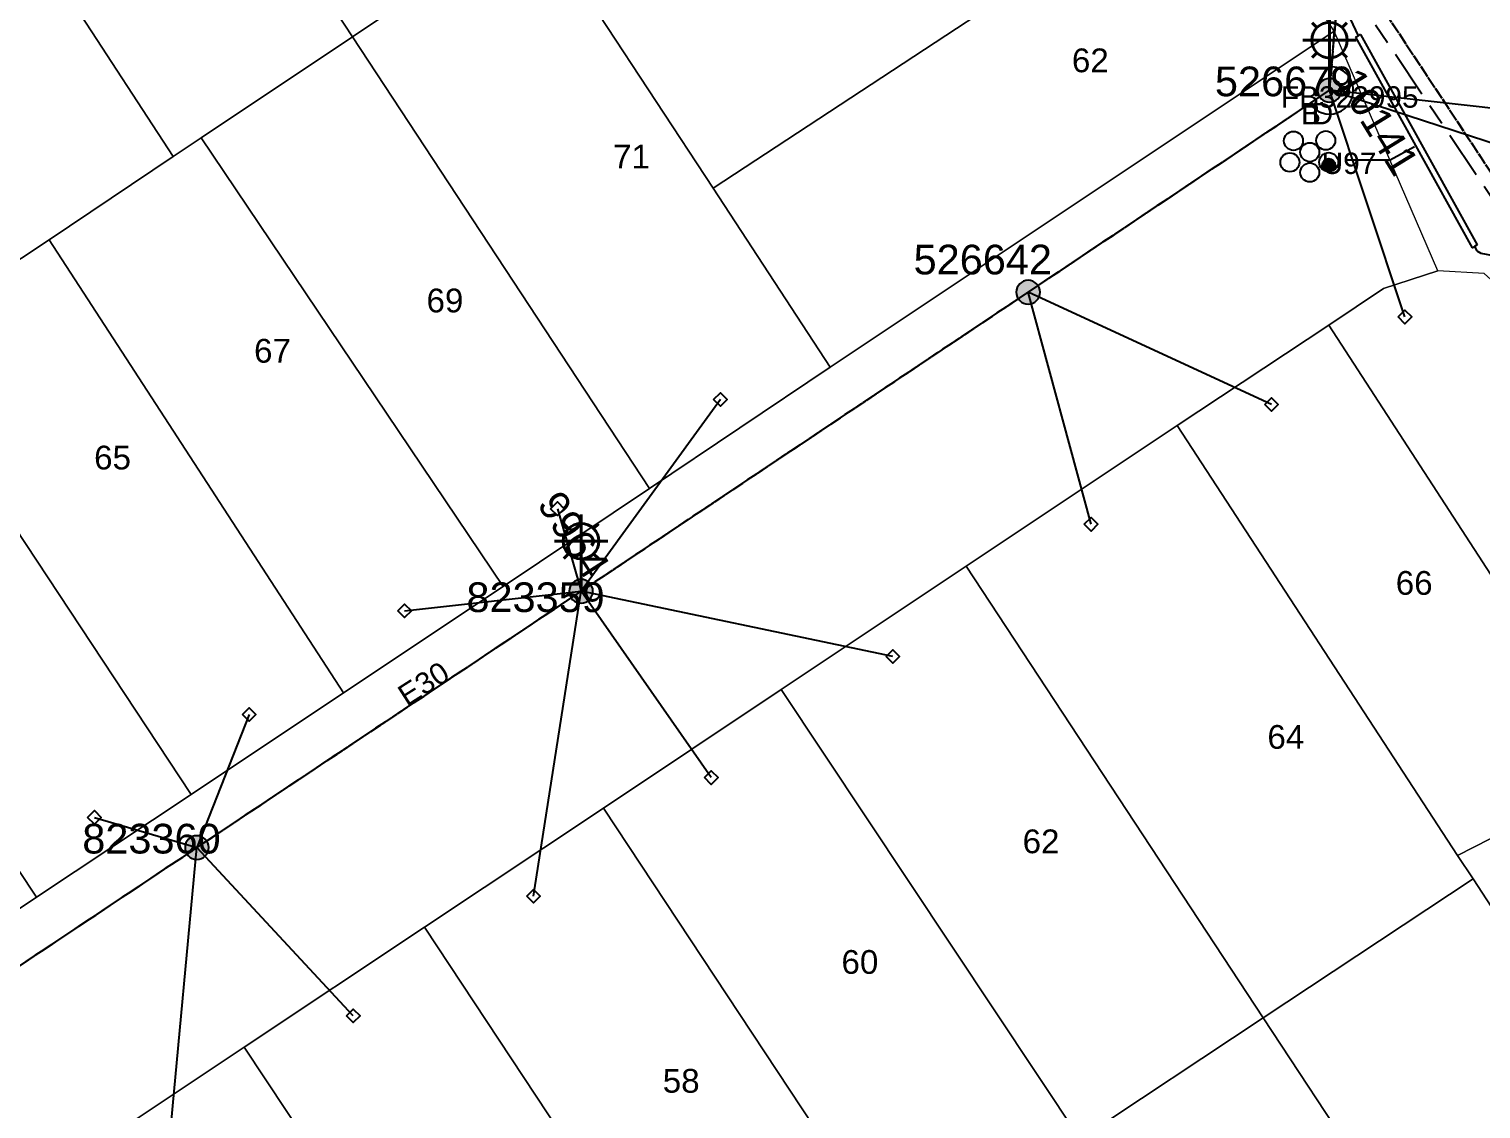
# Model space of a CAD drawing. Header units: metres. Extents: x 302064 to 305578, y 6265466 to 6271990.
# Drawn here: x 302495.3 to 302617.6, y 6270961.5 to 6271052.5 of the extents above; entities that cross this region are included whole.
import ezdxf
from ezdxf.enums import TextEntityAlignment as Align

# ---------------------------------------------------------------- set-up
doc = ezdxf.new("R2010")
doc.units = ezdxf.units.M
doc.linetypes.add('Cable Exist OH', pattern=[1, 1, 0])
doc.linetypes.add('Cable Exist UG', pattern=[8.2, 4, -1.2, 1.8, -1.2])
doc.layers.get('0').update_dxf_attribs({"color": 6})
for name, color, linetype in [('_User Miscellaneous12', 7, 'Continuous'), ('_User_LV_Exist', 7, 'Continuous'), ('Duct_SP_EXT', 7, 'Continuous'), ('Equip_SP_SL_EXT', 7, 'Continuous'), ('Mains_HV_EXT', 1, 'Continuous'), ('Mains_LV_EXT', 5, 'Continuous'), ('Mains_SL_EXT', 3, 'Continuous'), ('Services_SP_EXT', 7, 'Continuous'), ('SupportsOH_SP_TR_HV_LV_SL_EXT', 7, 'Continuous'), ('Trench_SP_EXT', 7, 'Continuous')]:
    doc.layers.add(name, color=color, linetype=linetype)
doc.layers.add('Cadastre Land Parcels_SP_EXT', color=7, linetype='Continuous', lineweight=5)
doc.layers.add('Cadastre Roads_SP_EXT', color=9, linetype='Continuous', lineweight=5)
doc.styles.add('iecARIAL', font='arial.ttf', dxfattribs={"height": 2})
doc.styles.add('POLE_LABEL', font='arial.ttf')
doc.styles.get("Standard").update_dxf_attribs({"font": 'arial.ttf'})

# ---------------------------------------------------------------- blocks, each defined once
blk = doc.blocks.new('DUCT_EXT')
blk.add_circle((0, 0.8), 0.8)
at = {"flags": 1}
blk.add_attdef('Z', (0, 0), '', height=0.2, dxfattribs=at)
at = {"flags": 9}
for tag, p in [('DUCT_CODE', (0, 0)), ('XSECT_TYPE', (0, -0.2)), ('STATE', (0, -0.6)), ('FB_REFERENCE', (0, -0.4)), ('NOTES', (0, -0.8))]:
    blk.add_attdef(tag, text='', height=0.2, dxfattribs=at).set_placement(p, align=Align.MIDDLE_LEFT)
blk = doc.blocks.new('SL_LANTERN_EXT')
at = {"lineweight": 40}
for p, q in [((0, 1.97), (0, 6.47)), ((-1.46, 5.68), (-1.06, 5.28)), ((1.46, 5.68), (1.06, 5.28)), ((-2.25, 4.22), (2.25, 4.22)), ((-1.46, 2.76), (-1.06, 3.16)), ((0, 0), (0, 2.72)), ((1.46, 2.76), (1.06, 3.16))]:
    blk.add_line(p, q, dxfattribs=at)
blk.add_circle((0, 4.22), 1.5, dxfattribs=at)
at = {"style": 'iecARIAL', "flags": 8}
blk.add_attdef('ASSET_NUM', (1.5, 1.5), '', height=2.5, dxfattribs=at)
for tag, p, height, flags in [('CONSTRUCTED_VOLTAGE', (0.98, -0.65), 0.2, 9), ('CONTROL_TYPE', (0.98, -0.85), 0.2, 9), ('LANTERN_PURPOSE', (0.98, -1.05), 0.2, 9), ('LANTERN_TYPE', (0.98, -1.25), 0.2, 9), ('LNUMBER', (2.18, -3.25), 2.5, 8), ('OPERATING_VOLTAGE', (0.98, -1.65), 0.2, 9), ('ORIENTATION', (0.98, -1.85), 0.2, 9), ('OWNED_BY', (0.98, -2.05), 0.2, 9), ('STATE', (0.98, -2.25), 0.2, 9), ('NO_PHASES', (0.98, -1.45), 0.2, 9), ('USAGE', (0.98, -2.45), 0.2, 9), ('CEXIST', (0.98, -2.65), 0.2, 9), ('CNEW', (0.98, -2.85), 0.2, 9), ('CNUMBER', (0.98, -3.05), 0.2, 9), ('CREMOVE', (0.98, -3.25), 0.2, 9), ('CREPLACE', (0.98, -3.45), 0.2, 9), ('LKINGHEIGHT', (0.98, -3.65), 0.2, 9), ('LBRACKET', (0.98, -3.85), 0.2, 9), ('LBRACKETVOCAB', (0.98, -4.05), 0.2, 9), ('LCATEGORY', (0.98, -4.25), 0.2, 9), ('LCHARGE1', (0.98, -4.45), 0.2, 9), ('LCHARGE1PERCENT', (0.98, -4.65), 0.2, 9), ('LCHARGE2', (0.98, -4.85), 0.2, 9), ('LCHARGE2PERCENT', (0.98, -5.05), 0.2, 9), ('LCHARGE3', (0.98, -5.25), 0.2, 9), ('LCHARGE3PERCENT', (0.98, -5.45), 0.2, 9), ('LEXIST', (0.98, -5.65), 0.2, 9), ('LLAMP', (0.98, -5.85), 0.2, 9), ('LLAMPVOCAB', (0.98, -6.05), 0.2, 9), ('LMAST', (0.98, -6.25), 0.2, 9), ('LMASTVOCAB', (0.98, -6.45), 0.2, 9), ('LNEW', (0.98, -6.65), 0.2, 9), ('LANTNUMBER', (0.98, -6.85), 0.2, 9), ('LOUTREACH', (0.98, -7.25), 0.2, 9), ('LOUTREACHVOCAB', (0.98, -7.45), 0.2, 9), ('LRATECODE', (0.98, -7.65), 0.2, 9), ('LREMOVE', (0.98, -7.85), 0.2, 9), ('LREPLACE', (0.98, -8.05), 0.2, 9), ('LTYPE', (0.98, -8.25), 0.2, 9), ('LTYPEVOCAB', (0.98, -8.45), 0.2, 9), ('LEGEND', (0.98, -8.65), 0.2, 9), ('STREETNAME', (0.98, -9.25), 0.2, 9), ('SUBURB', (0.98, -9.45), 0.2, 1), ('LOCATION', (0.98, -8.85), 0.2, 9), ('NOTES', (0.98, -9.05), 0.2, 9)]:
    blk.add_attdef(tag, p, '', height=height, dxfattribs=dict(flags=flags))
blk = doc.blocks.new('CCP_EXT')
at = {"flags": 9}
for tag, p in [('STATE', (0, -1.8)), ('LEGEND', (0, -1.4)), ('LIFE_SUPPORT', (0, -1.6)), ('NOTES', (0, -2))]:
    blk.add_attdef(tag, text='', height=0.2, dxfattribs=at).set_placement(p, align=Align.MIDDLE_LEFT)
blk.add_wipeout([(0, 0.57), (0.57, 0), (0, -0.57), (-0.57, 0)])
blk.add_lwpolyline([(-0.57, 0), (0, 0.57), (0.57, 0), (0, -0.57), (-0.57, 0)])
at = {"flags": 1}
blk.add_attdef('Z', (0, 0), '', height=0.2, dxfattribs=at)
at = {"flags": 9}
for tag, p in [('CCP_TYPE', (0, 0)), ('CONSTRUCTED_VOLTAGE', (0, -0.2)), ('OPERATING_VOLTAGE', (0, -0.6)), ('ORIENTATION', (0, -0.8)), ('OWNED_BY', (0, -1)), ('NO_PHASES', (0, -0.4)), ('USAGE', (0, -1.2))]:
    blk.add_attdef(tag, text='', height=0.2, dxfattribs=at).set_placement(p, align=Align.MIDDLE_LEFT)
blk = doc.blocks.new('POLE_EXT')
blk.add_hatch(color=256).paths.add_polyline_path([(-1, 0, 1), (1, 0, 1)])
blk.add_lwpolyline([(-1, 0, 1), (1, 0, 1)], format="xyb", close=True)
for tag, height, flags, p in [('pNumber', 2.5, 8, (-17.84, 2.07)), ('OWNED_BY', 0.2, 9, (1.35, -0.4)), ('SPECIAL_USE', 0.2, 9, (1.35, -0.8)), ('STATE', 0.2, 9, (1.35, -1)), ('PARENT', 0.2, 9, (1.35, -0.6)), ('USAGE', 0.2, 9, (1.35, -1.2)), ('cLV', 0.2, 9, (1.35, -1.4)), ('hDepth', 0.2, 9, (1.35, -1.6)), ('hDia', 0.2, 9, (1.35, -1.8)), ('cHV', 0.2, 9, (1.35, -2)), ('LBRACKET', 0.2, 9, (1.35, -2.2)), ('LExisting', 0.2, 9, (1.35, -2.4)), ('cLinedev', 0.2, 9, (1.35, -3.4)), ('LANTNUMBER', 0.2, 9, (1.35, -2.6)), ('LOther', 0.2, 9, (1.35, -2.8)), ('LRemove', 0.2, 9, (1.35, -3)), ('LEGEND', 0.2, 9, (1.35, -3.2)), ('LOCATION', 0.2, 9, (1.35, -3.6)), ('pExisting', 0.2, 9, (1.35, -3.8)), ('pFooting', 0.2, 9, (1.35, -4.4)), ('pNew', 0.2, 9, (1.35, -4.6)), ('pRelocate', 0.2, 9, (1.35, -5)), ('PFNUMBER', 0.2, 9, (1.35, -4)), ('NEWPFNUMBER', 0.2, 9, (1.35, -4.2)), ('pRemove', 0.2, 9, (1.35, -5.2)), ('pReplace', 0.2, 9, (1.35, -5.4)), ('pStay', 0.2, 9, (1.35, -5.6)), ('pType', 0.2, 9, (1.35, -5.8)), ('cspan', 0.2, 9, (1.35, -6)), ('STREETNAME', 0.2, 9, (1.35, -6.2)), ('SUBURB', 0.2, 9, (1.35, -6.4)), ('OPERATED_BY', 0.2, 9, (1.36, -7.01)), ('NOTES', 0.2, 9, (1.35, -6.6)), ('MAINTAINED_BY', 0.2, 9, (1.36, -6.81))]:
    blk.add_attdef(tag, text='', height=height, dxfattribs=dict(flags=flags)).set_placement(p, align=Align.MIDDLE_LEFT)
at = {"style": 'POLE_LABEL'}
for tag, height, flags, p in [('ASSET_NUM', 2.5, 8, (2, 2)), ('STRUCTURE_PLANT_NUMBER', 0.2, 9, (1.35, 0.03)), ('STREET_CODE', 0.2, 9, (1.35, -0.2))]:
    blk.add_attdef(tag, text='', height=height, dxfattribs=dict(at, flags=flags)).set_placement(p, align=Align.MIDDLE_LEFT)
at = {"flags": 1}
blk.add_attdef('Z', (1.35, -7.33), '', height=0.2, dxfattribs=at)
blk = doc.blocks.new('CABLE_LARGE_EXT')
h = blk.add_hatch(color=256)
edge = h.paths.add_edge_path()
edge.add_arc((0, 0.55), 0.55, 0, 360)
blk.add_circle((0, 0.55), 0.55)
at = {"flags": 1}
blk.add_attdef('Z', (0, 0), '', height=0.2, dxfattribs=at)
at = {"flags": 9}
for tag, p in [('COND_CODE', (0, 0)), ('STATE', (0, -0.4)), ('XSECT_SIZE', (0, -0.6)), ('FB_REFERENCE', (0, -0.2)), ('NOTES', (0, -0.8))]:
    blk.add_attdef(tag, text='', height=0.2, dxfattribs=at).set_placement(p, align=Align.MIDDLE_LEFT)

msp = doc.modelspace()

# ---------------------------------------------------------------- linework, layer by layer
at = {"layer": '_User Miscellaneous12'}
for p, q in [((302607.076, 6271051.787), (302607.286, 6271051.904)), ((302607.076, 6271051.787), (302616.891, 6271034.059)), ((302607.496, 6271052.02), (302607.286, 6271051.904)), ((302607.496, 6271052.02), (302617.311, 6271034.291)), ((302617.311, 6271034.291), (302617.101, 6271034.175)), ((302616.891, 6271034.059), (302617.101, 6271034.175))]:
    msp.add_line(p, q, dxfattribs=at)
at = {"layer": '_User_LV_Exist', "linetype": 'Cable Exist OH'}
for points in [[(302605.905, 6271059.408), (302604.881, 6271047.317)], [(302604.881, 6271047.317), (302579.5, 6271030.315)], [(302509.479, 6270983.541), (302466.274, 6270954.718)]]:
    msp.add_lwpolyline(points, dxfattribs=at)
at = {"layer": '_User_LV_Exist', "linetype": 'Continuous'}
msp.add_lwpolyline([(302603.217, 6271046.209, 1.5607782), (302605.127, 6271049.303)], format="xyb", dxfattribs=at)
at = {"layer": 'Cadastre Land Parcels_SP_EXT', "linetype": 'Continuous'}
for points in [[(302521.706, 6271086.702), (302513.245, 6271099.527), (302497.943, 6271089.338), (302522.584, 6271051.835), (302537.898, 6271062.071), (302533.151, 6271069.203), (302521.706, 6271086.702)], [(302522.584, 6271051.835), (302497.943, 6271089.338), (302482.931, 6271079.347), (302507.486, 6271041.742), (302509.843, 6271043.319), (302522.584, 6271051.835)], [(302595.674, 6271067.118), (302586, 6271082.021), (302543.356, 6271053.678), (302552.958, 6271039.073), (302595.674, 6271067.118)], [(302497.04, 6271034.735), (302507.486, 6271041.742), (302482.931, 6271079.347), (302467.601, 6271069.135), (302492.354, 6271031.634), (302497.04, 6271034.735)], [(302599.176, 6271061.714), (302595.674, 6271067.118), (302552.958, 6271039.073), (302562.823, 6271023.998), (302605.278, 6271052.299), (302599.176, 6271061.714)], [(302543.356, 6271053.678), (302537.898, 6271062.071), (302522.584, 6271051.835), (302547.589, 6271013.776), (302562.823, 6271023.998), (302552.958, 6271039.073), (302543.356, 6271053.678)], [(302547.589, 6271013.776), (302522.584, 6271051.835), (302509.843, 6271043.319), (302535.264, 6271005.534), (302547.589, 6271013.776)], [(302535.264, 6271005.534), (302509.843, 6271043.319), (302507.486, 6271041.742), (302497.04, 6271034.735), (302521.835, 6270996.572), (302535.264, 6271005.534)], [(302508.984, 6270988.007), (302521.835, 6270996.572), (302497.04, 6271034.735), (302492.354, 6271031.634), (302483.892, 6271025.998), (302508.984, 6270988.007)], [(302641.668, 6270998.125), (302621.272, 6271028.853), (302617.912, 6271031.89), (302614.007, 6271032.113), (302609.434, 6271030.625), (302604.812, 6271027.539), (302629.312, 6270989.841), (302641.668, 6270998.125)], [(302629.312, 6270989.841), (302604.812, 6271027.539), (302592.049, 6271019.075), (302615.663, 6270982.873), (302629.312, 6270989.841)], [(302508.984, 6270988.007), (302483.892, 6271025.998), (302476.94, 6271021.324), (302470.841, 6271017.243), (302495.964, 6270979.352), (302508.984, 6270988.007)], [(302616.977, 6270980.919), (302615.663, 6270982.873), (302592.049, 6271019.075), (302574.267, 6271007.243), (302599.284, 6270969.194), (302616.977, 6270980.919)], [(302495.964, 6270979.352), (302470.841, 6271017.243), (302462.27, 6271011.547), (302457.817, 6271008.56), (302483.006, 6270970.704), (302495.964, 6270979.352)], [(302583.888, 6270958.976), (302599.284, 6270969.194), (302574.267, 6271007.243), (302558.682, 6270996.844), (302583.888, 6270958.976)], [(302583.888, 6270958.976), (302558.682, 6270996.844), (302543.741, 6270986.86), (302568.775, 6270948.947), (302583.888, 6270958.976)], [(302654.268, 6270951.472), (302629.312, 6270989.841), (302615.663, 6270982.873), (302616.977, 6270980.919), (302641.637, 6270943.044), (302654.268, 6270951.472)], [(302568.775, 6270948.947), (302543.741, 6270986.86), (302528.659, 6270976.831), (302553.703, 6270938.944), (302568.775, 6270948.947)], [(302641.637, 6270943.044), (302616.977, 6270980.919), (302599.284, 6270969.194), (302624.15, 6270931.484), (302632.398, 6270936.937), (302641.637, 6270943.044)], [(302553.703, 6270938.944), (302528.659, 6270976.831), (302513.455, 6270966.742), (302538.569, 6270928.901), (302553.703, 6270938.944)], [(302624.15, 6270931.484), (302599.284, 6270969.194), (302583.888, 6270958.976), (302608.927, 6270921.359), (302615.419, 6270925.676), (302624.15, 6270931.484)], [(302538.569, 6270928.901), (302513.455, 6270966.742), (302497.865, 6270956.348), (302523.097, 6270918.632), (302538.569, 6270928.901)]]:
    msp.add_lwpolyline(points, close=True, dxfattribs=at)
at = {"layer": 'Duct_SP_EXT'}
for p, q in [((302607.076, 6271051.787), (302607.286, 6271051.904)), ((302607.076, 6271051.787), (302616.891, 6271034.059)), ((302607.496, 6271052.02), (302607.286, 6271051.904)), ((302607.496, 6271052.02), (302617.311, 6271034.291)), ((302617.311, 6271034.291), (302617.101, 6271034.175)), ((302616.891, 6271034.059), (302617.101, 6271034.175))]:
    msp.add_line(p, q, dxfattribs=at)
msp.add_lwpolyline([(302606.212, 6271041.456), (302609.996, 6271041.456), (302612.045, 6271042.587)], dxfattribs=at)
at = {"layer": 'Mains_LV_EXT', "linetype": 'Cable Exist OH'}
for points in [[(302605.905, 6271059.408), (302604.881, 6271047.317)], [(302604.881, 6271047.317), (302579.5, 6271030.315)], [(302509.479, 6270983.541), (302466.274, 6270954.718)]]:
    msp.add_lwpolyline(points, dxfattribs=at)
at = {"layer": 'Mains_LV_EXT', "linetype": 'Continuous'}
msp.add_lwpolyline([(302603.217, 6271046.209, 1.5607782), (302605.127, 6271049.303)], format="xyb", dxfattribs=at)
at = {"layer": 'Mains_SL_EXT', "linetype": 'Cable Exist OH'}
msp.add_lwpolyline([(302604.881, 6271047.317), (302605.905, 6271059.408)], dxfattribs=at)
at = {"layer": 'Services_SP_EXT'}
for points in [[(302645.76, 6271033.993), (302604.881, 6271047.317)], [(302639.398, 6271043.48), (302604.881, 6271047.317)], [(302507.203, 6270959.08), (302509.479, 6270983.541)]]:
    msp.add_lwpolyline(points, dxfattribs=at)
at = {"layer": 'Trench_SP_EXT', "linetype": 'Cable Exist UG'}
for points in [[(302606.628, 6271053.342), (302607.286, 6271051.904)], [(302617.101, 6271034.175), (302617.291, 6271033.795), (302617.634, 6271033.604), (302618.661, 6271033.414), (302619.052, 6271033.151)]]:
    msp.add_lwpolyline(points, dxfattribs=at)

# ---------------------------------------------------------------- block references
at = {"layer": 'Duct_SP_EXT'}
for name, p in [('DUCT_EXT', (302601.845, 6271042.259)), ('DUCT_EXT', (302603.218, 6271041.302)), ('DUCT_EXT', (302604.565, 6271042.297)), ('DUCT_EXT', (302601.541, 6271040.452)), ('DUCT_EXT', (302604.813, 6271040.471)), ('CABLE_LARGE_EXT', (302604.813, 6271040.471)), ('DUCT_EXT', (302603.218, 6271039.602))]:
    msp.add_blockref(name, p, dxfattribs=at)
at = {"layer": 'Equip_SP_SL_EXT'}
ref = msp.add_blockref('SL_LANTERN_EXT', (302604.881, 6271047.317), dxfattribs=at)
ref.add_attrib('ASSET_NUM', '10141', dxfattribs={"layer": '0', "height": 2.5, "rotation": 301.58113, "style": 'iecARIAL'}).set_placement((302606.381, 6271048.817), align=Align.MIDDLE_LEFT)
ref = msp.add_blockref('SL_LANTERN_EXT', (302541.837, 6271005.126), dxfattribs=at)
ref.add_attrib('ASSET_NUM', '9964', dxfattribs={"layer": '0', "height": 2.5, "rotation": 302.79969, "style": 'iecARIAL'}).set_placement((302543.337, 6271006.626), align=Align.MIDDLE_RIGHT)
at = {"layer": 'SupportsOH_SP_TR_HV_LV_SL_EXT'}
ref = msp.add_blockref('POLE_EXT', (302604.881, 6271047.317), dxfattribs=at)
ref.add_attrib('ASSET_NUM', '526679', dxfattribs={"layer": '0', "height": 2.5, "style": 'POLE_LABEL'}).set_placement((302606.881, 6271048.067), align=Align.MIDDLE_RIGHT)
ref = msp.add_blockref('POLE_EXT', (302579.5, 6271030.315), dxfattribs=at)
ref.add_attrib('ASSET_NUM', '526642', dxfattribs={"layer": '0', "height": 2.5, "style": 'POLE_LABEL'}).set_placement((302581.5, 6271031.065), align=Align.BOTTOM_RIGHT)
ref = msp.add_blockref('POLE_EXT', (302541.837, 6271005.126), dxfattribs=at)
ref.add_attrib('ASSET_NUM', '823359', dxfattribs={"layer": '0', "height": 2.5, "style": 'POLE_LABEL'}).set_placement((302543.837, 6271005.876), align=Align.TOP_RIGHT)

# ---------------------------------------------------------------- texts
at = {"layer": 'Cadastre Land Parcels_SP_EXT'}
for s, p in [('62', (302583.182, 6271048.84)), ('71', (302544.535, 6271040.739)), ('69', (302528.82, 6271028.616)), ('67', (302514.294, 6271024.38)), ('65', (302500.821, 6271015.389)), ('66', (302610.459, 6271004.832)), ('64', (302599.648, 6270991.861)), ('62', (302579.03, 6270983.064)), ('60', (302563.771, 6270972.907)), ('58', (302548.719, 6270962.896))]:
    msp.add_text(s, height=2, dxfattribs=at).set_placement(p)
at = {"layer": 'Duct_SP_EXT'}
for s, p in [('FB322995', (302600.78, 6271045.855)), ('B', (302602.48, 6271044.455)), ('D', (302603.38, 6271044.455)), ('U97', (302604.213, 6271040.271))]:
    msp.add_text(s, height=1.8, dxfattribs=at).set_placement(p)
at = {"layer": 'Mains_LV_EXT'}
msp.add_text('E30', height=1.8, rotation=32.61412, dxfattribs=at).set_placement((302527.169, 6270995.384))

# ---------------------------------------------------------------- next in the draw order: block references
at = {"layer": 'Services_SP_EXT'}
for p in [(302611.239, 6271028.227), (302553.57, 6271021.282), (302599.996, 6271020.862), (302539.845, 6271012.076), (302584.796, 6271010.765), (302526.972, 6271003.48), (302568.101, 6270999.635), (302513.877, 6270994.753), (302552.808, 6270989.43), (302500.848, 6270986.084), (302537.828, 6270979.443), (302522.656, 6270969.369)]:
    msp.add_blockref('CCP_EXT', p, dxfattribs=at)

# ---------------------------------------------------------------- next in the draw order: block references
for p in [(302611.239, 6271028.227), (302553.57, 6271021.282), (302599.996, 6271020.862), (302539.845, 6271012.076), (302584.796, 6271010.765), (302526.972, 6271003.48), (302568.101, 6270999.635), (302513.877, 6270994.753), (302552.808, 6270989.43), (302500.848, 6270986.084), (302537.828, 6270979.443), (302522.656, 6270969.369)]:
    msp.add_blockref('CCP_EXT', p, dxfattribs=at)

# ---------------------------------------------------------------- next in the draw order: linework, layer by layer
at = {"layer": '_User_LV_Exist', "linetype": 'Cable Exist OH'}
for points in [[(302605.905, 6271059.408), (302646.413, 6270998.211)], [(302579.5, 6271030.315), (302541.837, 6271005.126)], [(302541.837, 6271005.126), (302509.479, 6270983.541)]]:
    msp.add_lwpolyline(points, dxfattribs=at)
at = {"layer": 'Cadastre Roads_SP_EXT', "linetype": 'Continuous'}
msp.add_lwpolyline([(302486.005, 6270948.46), (302497.865, 6270956.348), (302513.455, 6270966.742), (302528.659, 6270976.831), (302543.741, 6270986.86), (302558.682, 6270996.844), (302574.267, 6271007.243), (302592.049, 6271019.075), (302604.812, 6271027.539), (302609.434, 6271030.625), (302614.007, 6271032.113), (302614.007, 6271032.113), (302609.512, 6271042.508), (302605.278, 6271052.299), (302562.823, 6271023.998), (302547.589, 6271013.776), (302535.264, 6271005.534), (302521.835, 6270996.572), (302508.984, 6270988.007), (302495.964, 6270979.352), (302483.006, 6270970.704)], dxfattribs=at)
at = {"layer": 'Mains_HV_EXT', "linetype": 'Cable Exist UG'}
msp.add_lwpolyline([(302520.546, 6271186.919), (302524.374, 6271180.97), (302534.497, 6271165.567), (302535.546, 6271163.972), (302546.855, 6271146.799), (302561.547, 6271125.087), (302561.547, 6271125.087), (302566.858, 6271116.949), (302578.719, 6271098.693), (302588.515, 6271083.657), (302598.191, 6271068.75), (302601.291, 6271063.966), (302623.772, 6271030.512), (302623.772, 6271030.512), (302644.169, 6270999.782), (302663.335, 6270970.821), (302668.163, 6270963.532), (302679.929, 6270971.082), (302686.837, 6270970.746), (302686.837, 6270970.746), (302727.465, 6270997.446), (302748.591, 6271011.28), (302767.824, 6271023.854), (302769.85, 6271024.054)], dxfattribs=at)
at = {"layer": 'Mains_HV_EXT', "linetype": 'Cable Exist OH'}
msp.add_lwpolyline([(302561.818, 6271126.51), (302581.016, 6271097.007), (302605.883, 6271059.427), (302646.413, 6270998.211)], dxfattribs=at)
at = {"layer": 'Mains_LV_EXT', "linetype": 'Cable Exist OH'}
for points in [[(302605.905, 6271059.408), (302646.413, 6270998.211)], [(302579.5, 6271030.315), (302541.837, 6271005.126)], [(302541.837, 6271005.126), (302509.479, 6270983.541)]]:
    msp.add_lwpolyline(points, dxfattribs=at)
at = {"layer": 'Mains_SL_EXT', "linetype": 'Cable Exist OH'}
for points in [[(302541.837, 6271005.126), (302579.5, 6271030.315), (302604.881, 6271047.317)], [(302466.274, 6270954.718), (302509.479, 6270983.541), (302541.837, 6271005.126)]]:
    msp.add_lwpolyline(points, dxfattribs=at)
at = {"layer": 'Services_SP_EXT'}
for points in [[(302611.239, 6271028.227), (302604.881, 6271047.317)], [(302584.795, 6271010.765), (302579.5, 6271030.315)], [(302599.996, 6271020.862), (302579.5, 6271030.315)], [(302553.57, 6271021.282), (302541.837, 6271005.126)], [(302539.845, 6271012.076), (302541.837, 6271005.126)], [(302526.972, 6271003.48), (302541.837, 6271005.126)], [(302537.828, 6270979.443), (302541.837, 6271005.126)], [(302568.101, 6270999.635), (302541.837, 6271005.126)], [(302552.808, 6270989.43), (302541.837, 6271005.126)], [(302513.877, 6270994.753), (302509.479, 6270983.541)], [(302500.848, 6270986.084), (302509.479, 6270983.541)], [(302522.656, 6270969.369), (302509.479, 6270983.541)]]:
    msp.add_lwpolyline(points, dxfattribs=at)

# ---------------------------------------------------------------- next in the draw order: block references
at = {"layer": 'SupportsOH_SP_TR_HV_LV_SL_EXT'}
ref = msp.add_blockref('POLE_EXT', (302509.479, 6270983.541), dxfattribs=at)
ref.add_attrib('ASSET_NUM', '823360', dxfattribs={"layer": '0', "height": 2.5, "style": 'POLE_LABEL'}).set_placement((302511.479, 6270984.291), align=Align.MIDDLE_RIGHT)

doc.saveas('drawing.dxf')
